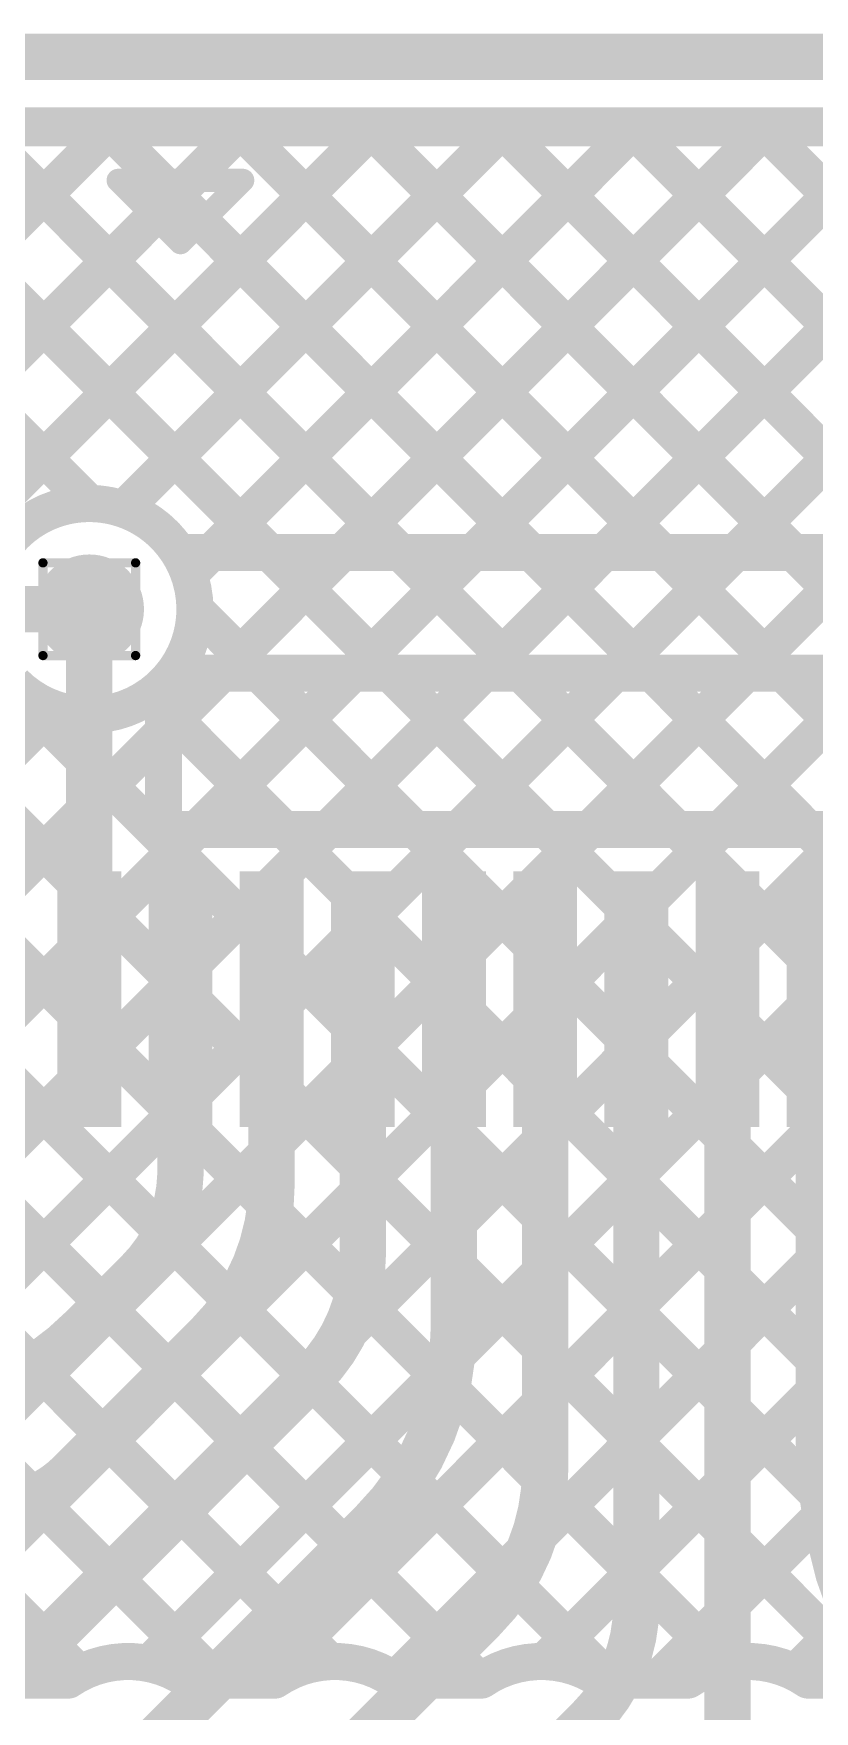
# Model space of a CAD drawing. Header units: inches. Extents: x -17 to 443, y -40 to 218.
# Drawn here: x 100.11 to 104.4, y 159.82 to 169.01 of the extents above; entities that cross this region are included whole.
import ezdxf

# ---------------------------------------------------------------- set-up
doc = ezdxf.new("R2010")
doc.units = ezdxf.units.IN
for name, color, linetype in [('Board Outline', 216, 'Continuous'), ('Bottom Layer', 5, 'Continuous'), ('Drill Drawing', 1, 'Continuous'), ('Fabrication', 76, 'Continuous'), ('Top Layer', 1, 'Continuous'), ('Top Overlay', 2, 'Continuous'), ('Top Paste', 8, 'Continuous'), ('Top Solder', 216, 'Continuous'), ('Via Holes', 16, 'Continuous')]:
    doc.layers.add(name, color=color, linetype=linetype)

# ---------------------------------------------------------------- blocks, each defined once
blk = doc.blocks.new('8_01A0_015200_23')
at = {"layer": 'Top Layer'}
for points in [[(-3.62497624, 2.1901912), (-3.37496404, 2.1901912), (-3.37496404, 0.8901938), (-3.62497624, 0.8901938)], [(-3.1249747, 2.1901912), (-2.8749625, 2.1901912), (-2.8749625, 0.8901938), (-3.1249747, 0.8901938)], [(-2.6249757, 2.1901912), (-2.3749635, 2.1901912), (-2.3749635, 0.8901938), (-2.6249757, 0.8901938)], [(-2.12497416, 2.1901912), (-1.87496196, 2.1901912), (-1.87496196, 0.8901938), (-2.12497416, 0.8901938)], [(-1.62497516, 2.1901912), (-1.37496296, 2.1901912), (-1.37496296, 0.8901938), (-1.62497516, 0.8901938)], [(-1.12497616, 2.1901912), (-0.87496396, 2.1901912), (-0.87496396, 0.8901938), (-1.12497616, 0.8901938)], [(-0.6249746199999999, 2.1901912), (-0.37496242, 2.1901912), (-0.37496242, 0.8901938), (-0.6249746199999999, 0.8901938)], [(-0.12497562, 2.1901912), (0.12503658, 2.1901912), (0.12503658, 0.8901938), (-0.12497562, 0.8901938)], [(0.37502592, 2.1901912), (0.6250381199999999, 2.1901912), (0.6250381199999999, 0.8901938), (0.37502592, 0.8901938)]]:
    blk.add_hatch(color=1, dxfattribs=at).paths.add_polyline_path(points)
at = {"layer": 'Top Paste'}
for points in [[(-3.62497624, 2.1901912), (-3.37496404, 2.1901912), (-3.37496404, 0.8901938), (-3.62497624, 0.8901938)], [(-3.1249747, 2.1901912), (-2.8749625, 2.1901912), (-2.8749625, 0.8901938), (-3.1249747, 0.8901938)], [(-2.6249757, 2.1901912), (-2.3749635, 2.1901912), (-2.3749635, 0.8901938), (-2.6249757, 0.8901938)], [(-2.12497416, 2.1901912), (-1.87496196, 2.1901912), (-1.87496196, 0.8901938), (-2.12497416, 0.8901938)], [(-1.62497516, 2.1901912), (-1.37496296, 2.1901912), (-1.37496296, 0.8901938), (-1.62497516, 0.8901938)], [(-1.12497616, 2.1901912), (-0.87496396, 2.1901912), (-0.87496396, 0.8901938), (-1.12497616, 0.8901938)], [(-0.6249746199999999, 2.1901912), (-0.37496242, 2.1901912), (-0.37496242, 0.8901938), (-0.6249746199999999, 0.8901938)], [(-0.12497562, 2.1901912), (0.12503658, 2.1901912), (0.12503658, 0.8901938), (-0.12497562, 0.8901938)], [(0.37502592, 2.1901912), (0.6250381199999999, 2.1901912), (0.6250381199999999, 0.8901938), (0.37502592, 0.8901938)]]:
    blk.add_hatch(color=8, dxfattribs=at).paths.add_polyline_path(points)
at = {"layer": 'Top Solder'}
for points in [[(-3.67498884, 2.2402038), (-3.32495144, 2.2402038), (-3.32495144, 0.8401812000000001), (-3.67498884, 0.8401812000000001)], [(-3.1749873, 2.2402038), (-2.8249499, 2.2402038), (-2.8249499, 0.8401812000000001), (-3.1749873, 0.8401812000000001)], [(-2.6749883, 2.2402038), (-2.3249509, 2.2402038), (-2.3249509, 0.8401812000000001), (-2.6749883, 0.8401812000000001)], [(-2.17498676, 2.2402038), (-1.82494936, 2.2402038), (-1.82494936, 0.8401812000000001), (-2.17498676, 0.8401812000000001)], [(-1.67498776, 2.2402038), (-1.32495036, 2.2402038), (-1.32495036, 0.8401812000000001), (-1.67498776, 0.8401812000000001)], [(-1.17498876, 2.2402038), (-0.8249513599999999, 2.2402038), (-0.8249513599999999, 0.8401812000000001), (-1.17498876, 0.8401812000000001)], [(-0.6749872199999999, 2.2402038), (-0.32494982, 2.2402038), (-0.32494982, 0.8401812000000001), (-0.6749872199999999, 0.8401812000000001)], [(-0.17498822, 2.2402038), (0.17504918, 2.2402038), (0.17504918, 0.8401812000000001), (-0.17498822, 0.8401812000000001)], [(0.32501332, 2.2402038), (0.67505072, 2.2402038), (0.67505072, 0.8401812000000001), (0.32501332, 0.8401812000000001)]]:
    blk.add_hatch(color=216, dxfattribs=at).paths.add_polyline_path(points)
at = {"layer": 'Top Overlay'}
for points in [[(0, -2.60483604, 0.127, 0.127, 0), (-0.34156396, -2.9464, 0.127, 0.127, 0)], [(0.34156396, -2.9464, 0.127, 0.127, 0), (0, -2.60483604, 0.127, 0.127, 0)], [(0.34156396, -2.9464, 0.127, 0.127, 0), (-0.34156396, -2.9464, 0.127, 0.127, 0)], [(5.550039699999999, -3.28316844, 0.127, 0.127, 0), (-5.550065099999999, -3.28316844, 0.127, 0.127, 0)]]:
    blk.add_lwpolyline(points, format="xyseb", dxfattribs=at)
for points in [[(-0.03175, -2.60483604, 0.0635, 0.0635, 1), (0.03175, -2.60483604, 0.0635, 0.0635, 1)], [(-0.03175, -2.60483604, 0.0635, 0.0635, 1), (0.03175, -2.60483604, 0.0635, 0.0635, 1)], [(-0.3733139599999999, -2.9464, 0.0635, 0.0635, 1), (-0.30981396, -2.9464, 0.0635, 0.0635, 1)], [(-0.3733139599999999, -2.9464, 0.0635, 0.0635, 1), (-0.30981396, -2.9464, 0.0635, 0.0635, 1)], [(0.30981396, -2.9464, 0.0635, 0.0635, 1), (0.3733139599999999, -2.9464, 0.0635, 0.0635, 1)], [(0.30981396, -2.9464, 0.0635, 0.0635, 1), (0.3733139599999999, -2.9464, 0.0635, 0.0635, 1)]]:
    blk.add_lwpolyline(points, format="xyseb", close=True, dxfattribs=at)

msp = doc.modelspace()

# ---------------------------------------------------------------- hatches: boundary and pattern name
at = {"layer": 'Bottom Layer'}
h = msp.add_hatch(color=5, dxfattribs=at)
edge = h.paths.add_edge_path()
edge.add_arc((100.42052306, 165.85864466), 0.2999994, 0, 360)
at = {"layer": 'Top Layer'}
h = msp.add_hatch(color=1, dxfattribs=at)
edge = h.paths.add_edge_path()
edge.add_arc((100.42052306, 165.85864466), 0.2999994, 0, 360)
at = {"layer": 'Via Holes'}
h = msp.add_hatch(color=7, dxfattribs=at)
edge = h.paths.add_edge_path()
edge.add_arc((100.42052306, 165.85864466), 0.1499997, 0, 360)

# ---------------------------------------------------------------- linework, layer by layer
at = {"layer": 'Board Outline'}
msp.add_lwpolyline([(93.901387, 168.88587, 0.127, 0.127, 0), (107.93932438, 168.88587, 0.127, 0.127, 0)], format="xyseb", dxfattribs=at)
at = {"layer": 'Bottom Layer'}
for points in [[(94.60577726, 168.49741764, 0.2032, 0.2032, 0), (106.99086806, 168.49740494, 0.2032, 0.2032, 0)], [(98.31124102, 166.26504466, 0.2032, 0.2032, 0), (100.54360892, 168.49741256, 0.2032, 0.2032, 0)], [(98.362008, 168.49741256, 0.2032, 0.2032, 0), (100.4213765, 166.43804406, 0.2032, 0.2032, 0)], [(99.02966224, 166.26504466, 0.2032, 0.2032, 0), (101.2620276, 168.49741002, 0.2032, 0.2032, 0)], [(99.02966224, 166.26504466, 0.2032, 0.2032, 0), (101.2620276, 168.49741002, 0.2032, 0.2032, 0)], [(99.08042921999998, 168.49741256, 0.2032, 0.2032, 0), (101.40842558, 166.1694162, 0.2032, 0.2032, 0)], [(99.74808345999999, 166.26504466, 0.2032, 0.2032, 0), (101.98044882, 168.49741002, 0.2032, 0.2032, 0)], [(99.79883774, 168.49741256, 0.2032, 0.2032, 0), (102.1268341, 166.1694162, 0.2032, 0.2032, 0)], [(100.51725896, 168.49741256, 0.2032, 0.2032, 0), (102.84525532, 166.1694162, 0.2032, 0.2032, 0)], [(100.60824938, 166.40678936, 0.2032, 0.2032, 0), (102.69887004, 168.49741002, 0.2032, 0.2032, 0)], [(101.08929744, 166.1694162, 0.2032, 0.2032, 0), (103.41728872, 168.49740748, 0.2032, 0.2032, 0)], [(101.23568272, 168.49741002, 0.2032, 0.2032, 0), (103.56367654, 166.1694162, 0.2032, 0.2032, 0)], [(101.80771866, 166.1694162, 0.2032, 0.2032, 0), (104.13570994, 168.49740748, 0.2032, 0.2032, 0)], [(101.95410394, 168.49741002, 0.2032, 0.2032, 0), (104.28209776, 166.1694162, 0.2032, 0.2032, 0)], [(102.52613988, 166.1694162, 0.2032, 0.2032, 0), (104.85413116, 168.49740748, 0.2032, 0.2032, 0)], [(102.67252516, 168.49741002, 0.2032, 0.2032, 0), (105.00051898, 166.1694162, 0.2032, 0.2032, 0)], [(103.2445611, 166.1694162, 0.2032, 0.2032, 0), (105.57255238, 168.49740748, 0.2032, 0.2032, 0)], [(103.39094892, 168.49740748, 0.2032, 0.2032, 0), (105.7189402, 166.1694162, 0.2032, 0.2032, 0)], [(103.96298232, 166.1694162, 0.2032, 0.2032, 0), (106.29097106, 168.49740494, 0.2032, 0.2032, 0)], [(104.10937014, 168.49740748, 0.2032, 0.2032, 0), (106.43736142, 166.1694162, 0.2032, 0.2032, 0)], [(100.00755462, 166.26504466, 0.2032, 0.2032, -0.4824638637045878), (100.9095264, 166.1694162, 0.2032, 0.2032, 0)], [(100.9095264, 166.1694162, 0.2032, 0.2032, 0), (106.5894363, 166.1694162, 0.2032, 0.2032, 0)], [(100.9095264, 166.1694162, 0.2032, 0.2032, 0), (106.58944138, 166.16941366, 0.2032, 0.2032, 0)], [(96.75367238, 165.85864466, 0.254, 0.254, 0), (100.42052306, 165.85864466, 0.254, 0.254, 0)], [(97.44799916, 160.37289236, 0.2032, 0.2032, 0), (102.58276664, 165.50765984, 0.2032, 0.2032, 0)], [(97.44799916, 161.09131358, 0.2032, 0.2032, 0), (101.86434288, 165.5076573, 0.2032, 0.2032, 0)], [(97.44799916, 161.8097348, 0.2032, 0.2032, 0), (101.14591912, 165.50765476, 0.2032, 0.2032, 0)], [(97.78434596, 159.99081794, 0.2032, 0.2032, 0), (103.3011904, 165.50766238, 0.2032, 0.2032, 0)], [(98.56863191999999, 160.05668268, 0.2032, 0.2032, 0), (104.01961162, 165.50766238, 0.2032, 0.2032, 0)], [(99.27895561999999, 160.04858516, 0.2032, 0.2032, 0), (104.73803538, 165.50766492, 0.2032, 0.2032, 0)], [(99.93968328, 159.9908916, 0.2032, 0.2032, 0), (105.45645914, 165.50766746, 0.2032, 0.2032, 0)], [(100.8815102, 165.50765476, 0.2032, 0.2032, -0.4566433258755973), (100.00755462, 165.45224466, 0.2032, 0.2032, 0)], [(100.74840404, 160.08119114, 0.2032, 0.2032, 0), (106.1748829, 165.50767, 0.2032, 0.2032, 0)], [(100.8815102, 165.50765476, 0.2032, 0.2032, 0), (106.33409518, 165.50767, 0.2032, 0.2032, 0)], [(100.88151274, 165.5076573, 0.2032, 0.2032, 0), (106.33409518, 165.50767, 0.2032, 0.2032, 0)], [(101.35177596, 165.5076573, 0.2032, 0.2032, 0), (116.19204346, 150.6673898, 0.2032, 0.2032, 0)], [(102.07019718, 165.5076573, 0.2032, 0.2032, 0), (116.19204346, 151.38581102, 0.2032, 0.2032, 0)], [(102.78861586, 165.50765984, 0.2032, 0.2032, 0), (116.19204346, 152.10423224, 0.2032, 0.2032, 0)], [(103.50703454, 165.50766238, 0.2032, 0.2032, 0), (116.19204346, 152.82265346, 0.2032, 0.2032, 0)], [(104.22545322, 165.50766492, 0.2032, 0.2032, 0), (107.2689625, 162.46415564, 0.2032, 0.2032, 0)], [(97.81508249999999, 165.45224466, 0.2032, 0.2032, 0), (103.27631872, 159.99100844, 0.2032, 0.2032, 0)], [(98.53350372, 165.45224466, 0.2032, 0.2032, 0), (103.90689912, 160.07884926, 0.2032, 0.2032, 0)], [(99.25192494, 165.45224466, 0.2032, 0.2032, 0), (104.71311544, 159.99105416, 0.2032, 0.2032, 0)], [(99.97034615999999, 165.45224466, 0.2032, 0.2032, 0), (105.36543824, 160.05715258, 0.2032, 0.2032, 0)], [(97.44799916, 162.52815602, 0.2032, 0.2032, 0), (100.23097048, 165.31112734, 0.2032, 0.2032, 0)], [(100.75527728, 165.38573476, 0.2032, 0.2032, 0), (116.19204346, 149.94896858, 0.2032, 0.2032, 0)], [(101.37657652, 159.9909424, 0.2032, 0.2032, 0), (106.76496046, 165.37932634, 0.2032, 0.2032, 0)], [(97.45196917999999, 165.09693676, 0.2032, 0.2032, 0), (102.5579229, 159.99098304, 0.2032, 0.2032, 0)], [(102.0950206, 159.99096526, 0.2032, 0.2032, 0), (107.07913052, 164.97507518, 0.2032, 0.2032, 0)], [(97.44799916, 164.38248556, 0.2032, 0.2032, 0), (101.73850112, 160.0919836, 0.2032, 0.2032, 0)], [(102.9149453, 160.09246874, 0.2032, 0.2032, 0), (107.12149772, 164.29902116, 0.2032, 0.2032, 0)], [(97.44799916, 163.66406434, 0.2032, 0.2032, 0), (101.12113126, 159.99093224, 0.2032, 0.2032, 0)], [(103.53191384, 159.99101606, 0.2032, 0.2032, 0), (107.12149772, 163.58059994, 0.2032, 0.2032, 0)], [(97.44799916, 162.94564312, 0.2032, 0.2032, 0), (100.36632708, 160.0273152, 0.2032, 0.2032, 0)], [(104.29114524, 160.03182624, 0.2032, 0.2032, 0), (107.1476902, 162.8883712, 0.2032, 0.2032, 0)], [(100.30566934, 159.9909043, 0.2032, 0.2032, -0.3102609256649841), (100.96159132, 159.99092716, 0.2032, 0.2032, 0)], [(101.43874048, 159.99094494, 0.2032, 0.2032, -0.310196334562225), (102.09454816, 159.99096526, 0.2032, 0.2032, 0)], [(102.57180908, 159.99098304, 0.2032, 0.2032, -0.3101317347308959), (103.22750246, 159.9910059, 0.2032, 0.2032, 0)], [(103.70487768, 159.99102114, 0.2032, 0.2032, -0.310067126165041), (104.3604593, 159.991044, 0.2032, 0.2032, 0)], [(99.82863447999999, 159.99088906, 0.2032, 0.2032, 0), (100.30566934, 159.9909043, 0.2032, 0.2032, 0)], [(100.96159132, 159.99092716, 0.2032, 0.2032, 0), (101.43874048, 159.99094494, 0.2032, 0.2032, 0)], [(102.09454816, 159.99096526, 0.2032, 0.2032, 0), (102.57180908, 159.99098304, 0.2032, 0.2032, 0)], [(103.22750246, 159.9910059, 0.2032, 0.2032, 0), (103.70487768, 159.99102114, 0.2032, 0.2032, 0)], [(104.3604593, 159.991044, 0.2032, 0.2032, 0), (104.83794628, 159.99105924, 0.2032, 0.2032, 0)]]:
    msp.add_lwpolyline(points, format="xyseb", dxfattribs=at)
for points in [[(100.46645896, 168.49741256, 0.1016, 0.1016, 1), (100.56805896, 168.49741256, 0.1016, 0.1016, 1)], [(100.49280892, 168.49741256, 0.1016, 0.1016, 1), (100.59440892, 168.49741256, 0.1016, 0.1016, 1)], [(101.18488272, 168.49741002, 0.1016, 0.1016, 1), (101.28648272, 168.49741002, 0.1016, 0.1016, 1)], [(101.2112276, 168.49741002, 0.1016, 0.1016, 1), (101.3128276, 168.49741002, 0.1016, 0.1016, 1)], [(101.2112276, 168.49741002, 0.1016, 0.1016, 1), (101.3128276, 168.49741002, 0.1016, 0.1016, 1)], [(101.90330394, 168.49741002, 0.1016, 0.1016, 1), (102.00490394, 168.49741002, 0.1016, 0.1016, 1)], [(101.92964882, 168.49741002, 0.1016, 0.1016, 1), (102.03124882, 168.49741002, 0.1016, 0.1016, 1)], [(102.62172516, 168.49741002, 0.1016, 0.1016, 1), (102.72332516, 168.49741002, 0.1016, 0.1016, 1)], [(102.64807004, 168.49741002, 0.1016, 0.1016, 1), (102.74967004, 168.49741002, 0.1016, 0.1016, 1)], [(103.34014892, 168.49740748, 0.1016, 0.1016, 1), (103.44174892, 168.49740748, 0.1016, 0.1016, 1)], [(103.36648872, 168.49740748, 0.1016, 0.1016, 1), (103.46808872, 168.49740748, 0.1016, 0.1016, 1)], [(104.05857014, 168.49740748, 0.1016, 0.1016, 1), (104.16017014, 168.49740748, 0.1016, 0.1016, 1)], [(104.08490994, 168.49740748, 0.1016, 0.1016, 1), (104.18650994, 168.49740748, 0.1016, 0.1016, 1)], [(100.3705765, 166.43804406, 0.1016, 0.1016, 1), (100.4721765, 166.43804406, 0.1016, 0.1016, 1)], [(100.55744938, 166.40678936, 0.1016, 0.1016, 1), (100.65904938, 166.40678936, 0.1016, 0.1016, 1)], [(100.8587264, 166.1694162, 0.1016, 0.1016, 1), (100.9603264, 166.1694162, 0.1016, 0.1016, 1)], [(100.8587264, 166.1694162, 0.1016, 0.1016, 1), (100.9603264, 166.1694162, 0.1016, 0.1016, 1)], [(100.8587264, 166.1694162, 0.1016, 0.1016, 1), (100.9603264, 166.1694162, 0.1016, 0.1016, 1)], [(101.03849744, 166.1694162, 0.1016, 0.1016, 1), (101.14009744, 166.1694162, 0.1016, 0.1016, 1)], [(101.35762558, 166.1694162, 0.1016, 0.1016, 1), (101.45922558, 166.1694162, 0.1016, 0.1016, 1)], [(101.75691866, 166.1694162, 0.1016, 0.1016, 1), (101.85851866, 166.1694162, 0.1016, 0.1016, 1)], [(102.0760341, 166.1694162, 0.1016, 0.1016, 1), (102.1776341, 166.1694162, 0.1016, 0.1016, 1)], [(102.47533988, 166.1694162, 0.1016, 0.1016, 1), (102.57693988, 166.1694162, 0.1016, 0.1016, 1)], [(102.79445532, 166.1694162, 0.1016, 0.1016, 1), (102.89605532, 166.1694162, 0.1016, 0.1016, 1)], [(103.1937611, 166.1694162, 0.1016, 0.1016, 1), (103.2953611, 166.1694162, 0.1016, 0.1016, 1)], [(103.51287654, 166.1694162, 0.1016, 0.1016, 1), (103.61447654, 166.1694162, 0.1016, 0.1016, 1)], [(103.91218232, 166.1694162, 0.1016, 0.1016, 1), (104.01378232, 166.1694162, 0.1016, 0.1016, 1)], [(104.23129776, 166.1694162, 0.1016, 0.1016, 1), (104.33289776, 166.1694162, 0.1016, 0.1016, 1)], [(100.35702306, 165.85864466, 0.127, 0.127, 1), (100.48402306, 165.85864466, 0.127, 0.127, 1)], [(100.8307102, 165.50765476, 0.1016, 0.1016, 1), (100.9323102, 165.50765476, 0.1016, 0.1016, 1)], [(100.8307102, 165.50765476, 0.1016, 0.1016, 1), (100.9323102, 165.50765476, 0.1016, 0.1016, 1)], [(100.83071274, 165.5076573, 0.1016, 0.1016, 1), (100.93231274, 165.5076573, 0.1016, 0.1016, 1)], [(101.09511912, 165.50765476, 0.1016, 0.1016, 1), (101.19671912, 165.50765476, 0.1016, 0.1016, 1)], [(101.30097596, 165.5076573, 0.1016, 0.1016, 1), (101.40257596, 165.5076573, 0.1016, 0.1016, 1)], [(101.81354288, 165.5076573, 0.1016, 0.1016, 1), (101.91514288, 165.5076573, 0.1016, 0.1016, 1)], [(102.01939718, 165.5076573, 0.1016, 0.1016, 1), (102.12099718, 165.5076573, 0.1016, 0.1016, 1)], [(102.53196664, 165.50765984, 0.1016, 0.1016, 1), (102.63356664, 165.50765984, 0.1016, 0.1016, 1)], [(102.73781586, 165.50765984, 0.1016, 0.1016, 1), (102.83941586, 165.50765984, 0.1016, 0.1016, 1)], [(103.2503904, 165.50766238, 0.1016, 0.1016, 1), (103.3519904, 165.50766238, 0.1016, 0.1016, 1)], [(103.45623454, 165.50766238, 0.1016, 0.1016, 1), (103.55783454, 165.50766238, 0.1016, 0.1016, 1)], [(103.96881162, 165.50766238, 0.1016, 0.1016, 1), (104.07041162, 165.50766238, 0.1016, 0.1016, 1)], [(104.17465322, 165.50766492, 0.1016, 0.1016, 1), (104.27625322, 165.50766492, 0.1016, 0.1016, 1)], [(100.18017048, 165.31112734, 0.1016, 0.1016, 1), (100.28177048, 165.31112734, 0.1016, 0.1016, 1)], [(100.70447728, 165.38573476, 0.1016, 0.1016, 1), (100.80607728, 165.38573476, 0.1016, 0.1016, 1)], [(100.69760404, 160.08119114, 0.1016, 0.1016, 1), (100.79920404, 160.08119114, 0.1016, 0.1016, 1)], [(101.68770112, 160.0919836, 0.1016, 0.1016, 1), (101.78930112, 160.0919836, 0.1016, 0.1016, 1)], [(102.8641453, 160.09246874, 0.1016, 0.1016, 1), (102.9657453, 160.09246874, 0.1016, 0.1016, 1)], [(103.85609912, 160.07884926, 0.1016, 0.1016, 1), (103.95769912, 160.07884926, 0.1016, 0.1016, 1)], [(100.25486934, 159.9909043, 0.1016, 0.1016, 1), (100.35646934, 159.9909043, 0.1016, 0.1016, 1)], [(100.25486934, 159.9909043, 0.1016, 0.1016, 1), (100.35646934, 159.9909043, 0.1016, 0.1016, 1)], [(100.31552708, 160.0273152, 0.1016, 0.1016, 1), (100.41712708, 160.0273152, 0.1016, 0.1016, 1)], [(100.91079132, 159.99092716, 0.1016, 0.1016, 1), (101.01239132, 159.99092716, 0.1016, 0.1016, 1)], [(100.91079132, 159.99092716, 0.1016, 0.1016, 1), (101.01239132, 159.99092716, 0.1016, 0.1016, 1)], [(101.07033126, 159.99093224, 0.1016, 0.1016, 1), (101.17193126, 159.99093224, 0.1016, 0.1016, 1)], [(101.32577652, 159.9909424, 0.1016, 0.1016, 1), (101.42737652, 159.9909424, 0.1016, 0.1016, 1)], [(101.38794048, 159.99094494, 0.1016, 0.1016, 1), (101.48954048, 159.99094494, 0.1016, 0.1016, 1)], [(101.38794048, 159.99094494, 0.1016, 0.1016, 1), (101.48954048, 159.99094494, 0.1016, 0.1016, 1)], [(102.04374816, 159.99096526, 0.1016, 0.1016, 1), (102.14534816, 159.99096526, 0.1016, 0.1016, 1)], [(102.04374816, 159.99096526, 0.1016, 0.1016, 1), (102.14534816, 159.99096526, 0.1016, 0.1016, 1)], [(102.0442206, 159.99096526, 0.1016, 0.1016, 1), (102.1458206, 159.99096526, 0.1016, 0.1016, 1)], [(102.5071229, 159.99098304, 0.1016, 0.1016, 1), (102.6087229, 159.99098304, 0.1016, 0.1016, 1)], [(102.52100908, 159.99098304, 0.1016, 0.1016, 1), (102.62260908, 159.99098304, 0.1016, 0.1016, 1)], [(102.52100908, 159.99098304, 0.1016, 0.1016, 1), (102.62260908, 159.99098304, 0.1016, 0.1016, 1)], [(103.17670246, 159.9910059, 0.1016, 0.1016, 1), (103.27830246, 159.9910059, 0.1016, 0.1016, 1)], [(103.17670246, 159.9910059, 0.1016, 0.1016, 1), (103.27830246, 159.9910059, 0.1016, 0.1016, 1)], [(103.22551872, 159.99100844, 0.1016, 0.1016, 1), (103.32711872, 159.99100844, 0.1016, 0.1016, 1)], [(103.48111384, 159.99101606, 0.1016, 0.1016, 1), (103.58271384, 159.99101606, 0.1016, 0.1016, 1)], [(103.65407768, 159.99102114, 0.1016, 0.1016, 1), (103.75567768, 159.99102114, 0.1016, 0.1016, 1)], [(103.65407768, 159.99102114, 0.1016, 0.1016, 1), (103.75567768, 159.99102114, 0.1016, 0.1016, 1)], [(104.24034524, 160.03182624, 0.1016, 0.1016, 1), (104.34194524, 160.03182624, 0.1016, 0.1016, 1)], [(104.3096593, 159.991044, 0.1016, 0.1016, 1), (104.4112593, 159.991044, 0.1016, 0.1016, 1)], [(104.3096593, 159.991044, 0.1016, 0.1016, 1), (104.4112593, 159.991044, 0.1016, 0.1016, 1)]]:
    msp.add_lwpolyline(points, format="xyseb", close=True, dxfattribs=at)
at = {"layer": 'Drill Drawing'}
for points in [[(100.16652306, 166.11264466, 0.0508, 0.0508, 0), (100.67452306, 166.11264466, 0.0508, 0.0508, 0)], [(100.16652306, 165.60464466, 0.0508, 0.0508, 0), (100.16652306, 166.11264466, 0.0508, 0.0508, 0)], [(100.67452306, 165.60464466, 0.0508, 0.0508, 0), (100.67452306, 166.11264466, 0.0508, 0.0508, 0)], [(100.16652306, 165.60464466, 0.0508, 0.0508, 0), (100.67452306, 165.60464466, 0.0508, 0.0508, 0)]]:
    msp.add_lwpolyline(points, format="xyseb", dxfattribs=at)
for points in [[(100.15382306, 166.11264466, 0.0254, 0.0254, 1), (100.17922306, 166.11264466, 0.0254, 0.0254, 1)], [(100.15382306, 166.11264466, 0.0254, 0.0254, 1), (100.17922306, 166.11264466, 0.0254, 0.0254, 1)], [(100.66182306, 166.11264466, 0.0254, 0.0254, 1), (100.68722306, 166.11264466, 0.0254, 0.0254, 1)], [(100.66182306, 166.11264466, 0.0254, 0.0254, 1), (100.68722306, 166.11264466, 0.0254, 0.0254, 1)], [(100.15382306, 165.60464466, 0.0254, 0.0254, 1), (100.17922306, 165.60464466, 0.0254, 0.0254, 1)], [(100.15382306, 165.60464466, 0.0254, 0.0254, 1), (100.17922306, 165.60464466, 0.0254, 0.0254, 1)], [(100.66182306, 165.60464466, 0.0254, 0.0254, 1), (100.68722306, 165.60464466, 0.0254, 0.0254, 1)], [(100.66182306, 165.60464466, 0.0254, 0.0254, 1), (100.68722306, 165.60464466, 0.0254, 0.0254, 1)]]:
    msp.add_lwpolyline(points, format="xyseb", close=True, dxfattribs=at)
at = {"layer": 'Fabrication'}
msp.add_lwpolyline([(93.901387, 168.88587, 0.254, 0.254, 0), (107.93932438, 168.88587, 0.254, 0.254, 0)], format="xyseb", dxfattribs=at)
at = {"layer": 'Top Layer'}
for points in [[(94.28983936, 168.49741764, 0.2032, 0.2032, 0), (107.55085932, 168.49740494, 0.2032, 0.2032, 0)], [(98.28757583999999, 166.24139472, 0.2032, 0.2032, 0), (100.54359368, 168.49741256, 0.2032, 0.2032, 0)], [(98.36201054, 168.49741256, 0.2032, 0.2032, 0), (100.42137904, 166.43804406, 0.2032, 0.2032, 0)], [(99.00599706, 166.24139472, 0.2032, 0.2032, 0), (101.26201236, 168.49741002, 0.2032, 0.2032, 0)], [(99.08043176, 168.49741256, 0.2032, 0.2032, 0), (102.92650992, 164.6513344, 0.2032, 0.2032, 0)], [(99.66985146, 166.1868279, 0.2032, 0.2032, 0), (101.98043358, 168.49741002, 0.2032, 0.2032, 0)], [(99.79885297999999, 168.49741256, 0.2032, 0.2032, 0), (103.64493114, 164.6513344, 0.2032, 0.2032, 0)], [(100.5172742, 168.49741256, 0.2032, 0.2032, 0), (104.36335236, 164.6513344, 0.2032, 0.2032, 0)], [(100.60823668, 166.4067919, 0.2032, 0.2032, 0), (102.6988548, 168.49741002, 0.2032, 0.2032, 0)], [(100.82692306, 165.18863584, 0.2032, 0.2032, 0), (104.1356947, 168.49740748, 0.2032, 0.2032, 0)], [(100.96804546, 166.04817946, 0.2032, 0.2032, 0), (103.41727602, 168.49741002, 0.2032, 0.2032, 0)], [(101.00804284, 164.6513344, 0.2032, 0.2032, 0), (104.85411592, 168.49740748, 0.2032, 0.2032, 0)], [(101.23569796, 168.49741002, 0.2032, 0.2032, 0), (110.91920666, 158.81390132, 0.2032, 0.2032, 0)], [(101.72646406, 164.6513344, 0.2032, 0.2032, 0), (105.57253714, 168.49740748, 0.2032, 0.2032, 0)], [(101.95411918, 168.49741002, 0.2032, 0.2032, 0), (107.81675414, 162.63477506, 0.2032, 0.2032, 0)], [(102.44488528, 164.6513344, 0.2032, 0.2032, 0), (106.29095582, 168.49740494, 0.2032, 0.2032, 0)], [(102.6725404, 168.49741002, 0.2032, 0.2032, 0), (107.55314786, 163.61680256, 0.2032, 0.2032, 0)], [(103.1633065, 164.6513344, 0.2032, 0.2032, 0), (107.00937704, 168.49740494, 0.2032, 0.2032, 0)], [(103.39096162, 168.49741002, 0.2032, 0.2032, 0), (107.55085932, 164.33751232, 0.2032, 0.2032, 0)], [(104.10938538, 168.49740748, 0.2032, 0.2032, 0), (107.55085932, 165.05593354, 0.2032, 0.2032, 0)], [(103.88172772, 164.6513344, 0.2032, 0.2032, 0), (107.55085932, 168.320466, 0.2032, 0.2032, 0)], [(99.88529172, 166.08052636, 0.2032, 0.2032, -0.8205575305398046), (100.99992246, 165.85864466, 0.2032, 0.2032, 0)], [(100.42052306, 163.7120932, 0.254, 0.254, 0), (100.42052306, 165.85864466, 0.254, 0.254, 0)], [(100.99992246, 165.85864466, 0.2032, 0.2032, -0.2009964814396944), (100.82692306, 165.44567622, 0.2032, 0.2032, 0)], [(100.99992246, 165.85950064, 0.2032, 0.2032, 0), (102.2080887, 164.6513344, 0.2032, 0.2032, 0)], [(100.82692306, 164.6513344, 0.2032, 0.2032, 0), (100.82692306, 165.44567622, 0.2032, 0.2032, 0)], [(100.82692306, 165.31407882, 0.2032, 0.2032, 0), (101.48966748, 164.6513344, 0.2032, 0.2032, 0)], [(100.82692306, 164.6513344, 0.2032, 0.2032, 0), (101.01596002, 164.6513344, 0.2032, 0.2032, 0)], [(101.01596002, 164.6513344, 0.2032, 0.2032, 0), (101.32477322, 164.6513344, 0.2032, 0.2032, 0)], [(101.01596002, 164.6513344, 0.2032, 0.2032, 0), (101.32477322, 164.6513344, 0.2032, 0.2032, 0)], [(101.32477322, 164.6513344, 0.2032, 0.2032, 0), (101.51596156, 164.6513344, 0.2032, 0.2032, 0)], [(101.51596156, 164.6513344, 0.2032, 0.2032, 0), (101.82477222, 164.6513344, 0.2032, 0.2032, 0)], [(101.51596156, 164.6513344, 0.2032, 0.2032, 0), (101.82477222, 164.6513344, 0.2032, 0.2032, 0)], [(101.82477222, 164.6513344, 0.2032, 0.2032, 0), (102.01596056, 164.6513344, 0.2032, 0.2032, 0)], [(102.01596056, 164.6513344, 0.2032, 0.2032, 0), (102.32477376, 164.6513344, 0.2032, 0.2032, 0)], [(102.01596056, 164.6513344, 0.2032, 0.2032, 0), (102.32477376, 164.6513344, 0.2032, 0.2032, 0)], [(102.32477376, 164.6513344, 0.2032, 0.2032, 0), (102.51595956, 164.6513344, 0.2032, 0.2032, 0)], [(102.51595956, 164.6513344, 0.2032, 0.2032, 0), (102.82477276, 164.6513344, 0.2032, 0.2032, 0)], [(102.51595956, 164.6513344, 0.2032, 0.2032, 0), (102.82477276, 164.6513344, 0.2032, 0.2032, 0)], [(102.82477276, 164.6513344, 0.2032, 0.2032, 0), (103.0159611, 164.6513344, 0.2032, 0.2032, 0)], [(103.0159611, 164.6513344, 0.2032, 0.2032, 0), (103.32477176, 164.6513344, 0.2032, 0.2032, 0)], [(103.0159611, 164.6513344, 0.2032, 0.2032, 0), (103.32477176, 164.6513344, 0.2032, 0.2032, 0)], [(103.32477176, 164.6513344, 0.2032, 0.2032, 0), (103.5159601, 164.6513344, 0.2032, 0.2032, 0)], [(103.5159601, 164.6513344, 0.2032, 0.2032, 0), (103.8247733, 164.6513344, 0.2032, 0.2032, 0)], [(103.5159601, 164.6513344, 0.2032, 0.2032, 0), (103.8247733, 164.6513344, 0.2032, 0.2032, 0)], [(103.8247733, 164.6513344, 0.2032, 0.2032, 0), (104.01596164, 164.6513344, 0.2032, 0.2032, 0)], [(104.01596164, 164.6513344, 0.2032, 0.2032, 0), (104.3247723, 164.6513344, 0.2032, 0.2032, 0)], [(104.01596164, 164.6513344, 0.2032, 0.2032, 0), (104.3247723, 164.6513344, 0.2032, 0.2032, 0)], [(104.3247723, 164.6513344, 0.2032, 0.2032, 0), (104.82477384, 164.6513344, 0.2032, 0.2032, 0)], [(100.92039506, 162.78111208, 0.254, 0.254, 0), (100.92039506, 163.7120932, 0.254, 0.254, 0)], [(101.4205236, 162.71794482, 0.254, 0.254, 0), (101.4205236, 163.7120932, 0.254, 0.254, 0)], [(101.92039306, 162.32276654, 0.254, 0.254, 0), (101.92039306, 163.7120932, 0.254, 0.254, 0)], [(102.42026506, 161.93400684, 0.254, 0.254, 0), (102.42026506, 163.7120932, 0.254, 0.254, 0)], [(102.92039106, 161.14531398, 0.254, 0.254, 0), (102.92039106, 163.7120932, 0.254, 0.254, 0)], [(103.42026306, 160.40197282, 0.254, 0.254, 0), (103.42026306, 163.7120932, 0.254, 0.254, 0)], [(103.92038906, 159.7843769, 0.254, 0.254, 0), (103.92038906, 163.7120932, 0.254, 0.254, 0)], [(104.42026106, 161.31081022, 0.254, 0.254, 0), (104.42026106, 163.7120932, 0.254, 0.254, 0)], [(100.92003184, 162.75727164, 0.254, 0.254, -0.191005790207146), (100.6911753, 162.22772736, 0.254, 0.254, 0)], [(100.92039506, 162.78111208, 0.254, 0.254, -0.007617174701237752), (100.92003184, 162.75727164, 0.254, 0.254, 0)], [(101.4205236, 162.71794482, 0.254, 0.254, -0.198912367379658), (101.0738009, 161.88088274, 0.254, 0.254, 0)], [(101.92039306, 162.32276654, 0.254, 0.254, -0.198825292206017), (101.64502912, 161.657665, 0.254, 0.254, 0)], [(100.37947412, 161.91602618, 0.254, 0.254, 0), (100.6911753, 162.22772736, 0.254, 0.254, 0)], [(100.37947158, 161.91602618, 0.254, 0.254, -0.198912367379658), (99.25876007999999, 161.4518107, 0.254, 0.254, 0)], [(100.31614684, 161.12322868, 0.254, 0.254, 0), (101.0738009, 161.88088274, 0.254, 0.254, 0)], [(102.42026506, 161.93400684, 0.254, 0.254, -0.1987626416182855), (101.97249862, 160.85212178, 0.254, 0.254, 0)], [(99.50063411999999, 159.51327, 0.254, 0.254, 0), (101.64480814, 161.65744402, 0.254, 0.254, 0)], [(101.64480814, 161.65744402, 0.254, 0.254, 0), (101.64502912, 161.657665, 0.254, 0.254, 0)], [(101.64502912, 161.657665, 0.254, 0.254, -8.376246766955483e-05), (101.64480814, 161.65744148, 0.254, 0.254, 0)], [(105.16420928, 159.51475844, 0.254, 0.254, -0.198912367379658), (104.42026106, 161.31081022, 0.254, 0.254, 0)], [(102.92039106, 161.14531398, 0.254, 0.254, -0.1986809053809549), (102.58289872, 160.32950916, 0.254, 0.254, 0)], [(100.31614684, 161.12322868, 0.254, 0.254, -0.198912367379658), (99.87380837999999, 160.94000578, 0.254, 0.254, 0)], [(100.63364684, 159.51327, 0.254, 0.254, 0), (101.97187632, 160.85149948, 0.254, 0.254, 0)], [(101.97249862, 160.85212178, 0.254, 0.254, -0.0001440312902184452), (101.97187632, 160.85149694, 0.254, 0.254, 0)], [(103.42026306, 160.40197282, 0.254, 0.254, -0.198912367379658), (103.15996894, 159.77356666, 0.254, 0.254, 0)], [(101.76665956, 159.51327, 0.254, 0.254, 0), (102.58217228, 160.32878272, 0.254, 0.254, 0)], [(102.58289872, 160.32950916, 0.254, 0.254, -0.0002226623622750064), (102.58217228, 160.32878272, 0.254, 0.254, 0)], [(102.89967228, 159.51327, 0.254, 0.254, 0), (103.15996894, 159.77356666, 0.254, 0.254, 0)], [(104.032685, 159.51327, 0.254, 0.254, -0.1989122217540472), (103.92038906, 159.7843769, 0.254, 0.254, 0)]]:
    msp.add_lwpolyline(points, format="xyseb", dxfattribs=at)
for points in [[(100.4664742, 168.49741256, 0.1016, 0.1016, 1), (100.5680742, 168.49741256, 0.1016, 0.1016, 1)], [(100.49279368, 168.49741256, 0.1016, 0.1016, 1), (100.59439368, 168.49741256, 0.1016, 0.1016, 1)], [(101.18489796, 168.49741002, 0.1016, 0.1016, 1), (101.28649796, 168.49741002, 0.1016, 0.1016, 1)], [(101.21121236, 168.49741002, 0.1016, 0.1016, 1), (101.31281236, 168.49741002, 0.1016, 0.1016, 1)], [(101.90331918, 168.49741002, 0.1016, 0.1016, 1), (102.00491918, 168.49741002, 0.1016, 0.1016, 1)], [(101.92963358, 168.49741002, 0.1016, 0.1016, 1), (102.03123358, 168.49741002, 0.1016, 0.1016, 1)], [(102.6217404, 168.49741002, 0.1016, 0.1016, 1), (102.7233404, 168.49741002, 0.1016, 0.1016, 1)], [(102.6480548, 168.49741002, 0.1016, 0.1016, 1), (102.7496548, 168.49741002, 0.1016, 0.1016, 1)], [(103.34016162, 168.49741002, 0.1016, 0.1016, 1), (103.44176162, 168.49741002, 0.1016, 0.1016, 1)], [(103.36647602, 168.49741002, 0.1016, 0.1016, 1), (103.46807602, 168.49741002, 0.1016, 0.1016, 1)], [(104.05858538, 168.49740748, 0.1016, 0.1016, 1), (104.16018538, 168.49740748, 0.1016, 0.1016, 1)], [(104.0848947, 168.49740748, 0.1016, 0.1016, 1), (104.1864947, 168.49740748, 0.1016, 0.1016, 1)], [(100.37057904, 166.43804406, 0.1016, 0.1016, 1), (100.47217904, 166.43804406, 0.1016, 0.1016, 1)], [(100.55743668, 166.4067919, 0.1016, 0.1016, 1), (100.65903668, 166.4067919, 0.1016, 0.1016, 1)], [(100.91724546, 166.04817946, 0.1016, 0.1016, 1), (101.01884546, 166.04817946, 0.1016, 0.1016, 1)], [(100.35702306, 165.85864466, 0.127, 0.127, 1), (100.48402306, 165.85864466, 0.127, 0.127, 1)], [(100.94912246, 165.85950064, 0.1016, 0.1016, 1), (101.05072246, 165.85950064, 0.1016, 0.1016, 1)], [(100.94912246, 165.85864466, 0.1016, 0.1016, 1), (101.05072246, 165.85864466, 0.1016, 0.1016, 1)], [(100.94912246, 165.85864466, 0.1016, 0.1016, 1), (101.05072246, 165.85864466, 0.1016, 0.1016, 1)], [(100.77612306, 165.44567622, 0.1016, 0.1016, 1), (100.87772306, 165.44567622, 0.1016, 0.1016, 1)], [(100.77612306, 165.44567622, 0.1016, 0.1016, 1), (100.87772306, 165.44567622, 0.1016, 0.1016, 1)], [(100.77612306, 165.31407882, 0.1016, 0.1016, 1), (100.87772306, 165.31407882, 0.1016, 0.1016, 1)], [(100.77612306, 165.18863584, 0.1016, 0.1016, 1), (100.87772306, 165.18863584, 0.1016, 0.1016, 1)], [(100.77612306, 164.6513344, 0.1016, 0.1016, 1), (100.87772306, 164.6513344, 0.1016, 0.1016, 1)], [(100.77612306, 164.6513344, 0.1016, 0.1016, 1), (100.87772306, 164.6513344, 0.1016, 0.1016, 1)], [(100.95724284, 164.6513344, 0.1016, 0.1016, 1), (101.05884284, 164.6513344, 0.1016, 0.1016, 1)], [(100.96516002, 164.6513344, 0.1016, 0.1016, 1), (101.06676002, 164.6513344, 0.1016, 0.1016, 1)], [(100.96516002, 164.6513344, 0.1016, 0.1016, 1), (101.06676002, 164.6513344, 0.1016, 0.1016, 1)], [(100.96516002, 164.6513344, 0.1016, 0.1016, 1), (101.06676002, 164.6513344, 0.1016, 0.1016, 1)], [(101.27397322, 164.6513344, 0.1016, 0.1016, 1), (101.37557322, 164.6513344, 0.1016, 0.1016, 1)], [(101.27397322, 164.6513344, 0.1016, 0.1016, 1), (101.37557322, 164.6513344, 0.1016, 0.1016, 1)], [(101.27397322, 164.6513344, 0.1016, 0.1016, 1), (101.37557322, 164.6513344, 0.1016, 0.1016, 1)], [(101.43886748, 164.6513344, 0.1016, 0.1016, 1), (101.54046748, 164.6513344, 0.1016, 0.1016, 1)], [(101.46516156, 164.6513344, 0.1016, 0.1016, 1), (101.56676156, 164.6513344, 0.1016, 0.1016, 1)], [(101.46516156, 164.6513344, 0.1016, 0.1016, 1), (101.56676156, 164.6513344, 0.1016, 0.1016, 1)], [(101.46516156, 164.6513344, 0.1016, 0.1016, 1), (101.56676156, 164.6513344, 0.1016, 0.1016, 1)], [(101.67566406, 164.6513344, 0.1016, 0.1016, 1), (101.77726406, 164.6513344, 0.1016, 0.1016, 1)], [(101.77397222, 164.6513344, 0.1016, 0.1016, 1), (101.87557222, 164.6513344, 0.1016, 0.1016, 1)], [(101.77397222, 164.6513344, 0.1016, 0.1016, 1), (101.87557222, 164.6513344, 0.1016, 0.1016, 1)], [(101.77397222, 164.6513344, 0.1016, 0.1016, 1), (101.87557222, 164.6513344, 0.1016, 0.1016, 1)], [(101.96516056, 164.6513344, 0.1016, 0.1016, 1), (102.06676056, 164.6513344, 0.1016, 0.1016, 1)], [(101.96516056, 164.6513344, 0.1016, 0.1016, 1), (102.06676056, 164.6513344, 0.1016, 0.1016, 1)], [(101.96516056, 164.6513344, 0.1016, 0.1016, 1), (102.06676056, 164.6513344, 0.1016, 0.1016, 1)], [(102.1572887, 164.6513344, 0.1016, 0.1016, 1), (102.2588887, 164.6513344, 0.1016, 0.1016, 1)], [(102.27397376, 164.6513344, 0.1016, 0.1016, 1), (102.37557376, 164.6513344, 0.1016, 0.1016, 1)], [(102.27397376, 164.6513344, 0.1016, 0.1016, 1), (102.37557376, 164.6513344, 0.1016, 0.1016, 1)], [(102.27397376, 164.6513344, 0.1016, 0.1016, 1), (102.37557376, 164.6513344, 0.1016, 0.1016, 1)], [(102.39408528, 164.6513344, 0.1016, 0.1016, 1), (102.49568528, 164.6513344, 0.1016, 0.1016, 1)], [(102.46515956, 164.6513344, 0.1016, 0.1016, 1), (102.56675956, 164.6513344, 0.1016, 0.1016, 1)], [(102.46515956, 164.6513344, 0.1016, 0.1016, 1), (102.56675956, 164.6513344, 0.1016, 0.1016, 1)], [(102.46515956, 164.6513344, 0.1016, 0.1016, 1), (102.56675956, 164.6513344, 0.1016, 0.1016, 1)], [(102.77397276, 164.6513344, 0.1016, 0.1016, 1), (102.87557276, 164.6513344, 0.1016, 0.1016, 1)], [(102.77397276, 164.6513344, 0.1016, 0.1016, 1), (102.87557276, 164.6513344, 0.1016, 0.1016, 1)], [(102.77397276, 164.6513344, 0.1016, 0.1016, 1), (102.87557276, 164.6513344, 0.1016, 0.1016, 1)], [(102.87570992, 164.6513344, 0.1016, 0.1016, 1), (102.97730992, 164.6513344, 0.1016, 0.1016, 1)], [(102.9651611, 164.6513344, 0.1016, 0.1016, 1), (103.0667611, 164.6513344, 0.1016, 0.1016, 1)], [(102.9651611, 164.6513344, 0.1016, 0.1016, 1), (103.0667611, 164.6513344, 0.1016, 0.1016, 1)], [(102.9651611, 164.6513344, 0.1016, 0.1016, 1), (103.0667611, 164.6513344, 0.1016, 0.1016, 1)], [(103.1125065, 164.6513344, 0.1016, 0.1016, 1), (103.2141065, 164.6513344, 0.1016, 0.1016, 1)], [(103.27397176, 164.6513344, 0.1016, 0.1016, 1), (103.37557176, 164.6513344, 0.1016, 0.1016, 1)], [(103.27397176, 164.6513344, 0.1016, 0.1016, 1), (103.37557176, 164.6513344, 0.1016, 0.1016, 1)], [(103.27397176, 164.6513344, 0.1016, 0.1016, 1), (103.37557176, 164.6513344, 0.1016, 0.1016, 1)], [(103.4651601, 164.6513344, 0.1016, 0.1016, 1), (103.5667601, 164.6513344, 0.1016, 0.1016, 1)], [(103.4651601, 164.6513344, 0.1016, 0.1016, 1), (103.5667601, 164.6513344, 0.1016, 0.1016, 1)], [(103.4651601, 164.6513344, 0.1016, 0.1016, 1), (103.5667601, 164.6513344, 0.1016, 0.1016, 1)], [(103.59413114, 164.6513344, 0.1016, 0.1016, 1), (103.69573114, 164.6513344, 0.1016, 0.1016, 1)], [(103.7739733, 164.6513344, 0.1016, 0.1016, 1), (103.8755733, 164.6513344, 0.1016, 0.1016, 1)], [(103.7739733, 164.6513344, 0.1016, 0.1016, 1), (103.8755733, 164.6513344, 0.1016, 0.1016, 1)], [(103.7739733, 164.6513344, 0.1016, 0.1016, 1), (103.8755733, 164.6513344, 0.1016, 0.1016, 1)], [(103.83092772, 164.6513344, 0.1016, 0.1016, 1), (103.93252772, 164.6513344, 0.1016, 0.1016, 1)], [(103.96516164, 164.6513344, 0.1016, 0.1016, 1), (104.06676164, 164.6513344, 0.1016, 0.1016, 1)], [(103.96516164, 164.6513344, 0.1016, 0.1016, 1), (104.06676164, 164.6513344, 0.1016, 0.1016, 1)], [(103.96516164, 164.6513344, 0.1016, 0.1016, 1), (104.06676164, 164.6513344, 0.1016, 0.1016, 1)], [(104.2739723, 164.6513344, 0.1016, 0.1016, 1), (104.3755723, 164.6513344, 0.1016, 0.1016, 1)], [(104.2739723, 164.6513344, 0.1016, 0.1016, 1), (104.3755723, 164.6513344, 0.1016, 0.1016, 1)], [(104.2739723, 164.6513344, 0.1016, 0.1016, 1), (104.3755723, 164.6513344, 0.1016, 0.1016, 1)], [(104.31255236, 164.6513344, 0.1016, 0.1016, 1), (104.41415236, 164.6513344, 0.1016, 0.1016, 1)], [(100.35702306, 163.7120932, 0.127, 0.127, 1), (100.48402306, 163.7120932, 0.127, 0.127, 1)], [(100.85689506, 163.7120932, 0.127, 0.127, 1), (100.98389506, 163.7120932, 0.127, 0.127, 1)], [(101.3570236, 163.7120932, 0.127, 0.127, 1), (101.4840236, 163.7120932, 0.127, 0.127, 1)], [(101.85689306, 163.7120932, 0.127, 0.127, 1), (101.98389306, 163.7120932, 0.127, 0.127, 1)], [(102.35676506, 163.7120932, 0.127, 0.127, 1), (102.48376506, 163.7120932, 0.127, 0.127, 1)], [(102.85689106, 163.7120932, 0.127, 0.127, 1), (102.98389106, 163.7120932, 0.127, 0.127, 1)], [(103.35676306, 163.7120932, 0.127, 0.127, 1), (103.48376306, 163.7120932, 0.127, 0.127, 1)], [(103.85688906, 163.7120932, 0.127, 0.127, 1), (103.98388906, 163.7120932, 0.127, 0.127, 1)], [(104.35676106, 163.7120932, 0.127, 0.127, 1), (104.48376106, 163.7120932, 0.127, 0.127, 1)], [(100.85653184, 162.75727164, 0.127, 0.127, 1), (100.98353184, 162.75727164, 0.127, 0.127, 1)], [(100.85653184, 162.75727164, 0.127, 0.127, 1), (100.98353184, 162.75727164, 0.127, 0.127, 1)], [(100.85689506, 162.78111208, 0.127, 0.127, 1), (100.98389506, 162.78111208, 0.127, 0.127, 1)], [(100.85689506, 162.78111208, 0.127, 0.127, 1), (100.98389506, 162.78111208, 0.127, 0.127, 1)], [(101.3570236, 162.71794482, 0.127, 0.127, 1), (101.4840236, 162.71794482, 0.127, 0.127, 1)], [(101.3570236, 162.71794482, 0.127, 0.127, 1), (101.4840236, 162.71794482, 0.127, 0.127, 1)], [(101.85689306, 162.32276654, 0.127, 0.127, 1), (101.98389306, 162.32276654, 0.127, 0.127, 1)], [(101.85689306, 162.32276654, 0.127, 0.127, 1), (101.98389306, 162.32276654, 0.127, 0.127, 1)], [(100.6276753, 162.22772736, 0.127, 0.127, 1), (100.7546753, 162.22772736, 0.127, 0.127, 1)], [(100.6276753, 162.22772736, 0.127, 0.127, 1), (100.7546753, 162.22772736, 0.127, 0.127, 1)], [(100.31597158, 161.91602618, 0.127, 0.127, 1), (100.44297158, 161.91602618, 0.127, 0.127, 1)], [(100.31597412, 161.91602618, 0.127, 0.127, 1), (100.44297412, 161.91602618, 0.127, 0.127, 1)], [(101.0103009, 161.88088274, 0.127, 0.127, 1), (101.1373009, 161.88088274, 0.127, 0.127, 1)], [(101.0103009, 161.88088274, 0.127, 0.127, 1), (101.1373009, 161.88088274, 0.127, 0.127, 1)], [(102.35676506, 161.93400684, 0.127, 0.127, 1), (102.48376506, 161.93400684, 0.127, 0.127, 1)], [(102.35676506, 161.93400684, 0.127, 0.127, 1), (102.48376506, 161.93400684, 0.127, 0.127, 1)], [(101.58130814, 161.65744402, 0.127, 0.127, 1), (101.70830814, 161.65744402, 0.127, 0.127, 1)], [(101.58130814, 161.65744402, 0.127, 0.127, 1), (101.70830814, 161.65744402, 0.127, 0.127, 1)], [(101.58130814, 161.65744148, 0.127, 0.127, 1), (101.70830814, 161.65744148, 0.127, 0.127, 1)], [(101.58152912, 161.657665, 0.127, 0.127, 1), (101.70852912, 161.657665, 0.127, 0.127, 1)], [(101.58152912, 161.657665, 0.127, 0.127, 1), (101.70852912, 161.657665, 0.127, 0.127, 1)], [(101.58152912, 161.657665, 0.127, 0.127, 1), (101.70852912, 161.657665, 0.127, 0.127, 1)], [(104.35676106, 161.31081022, 0.127, 0.127, 1), (104.48376106, 161.31081022, 0.127, 0.127, 1)], [(104.35676106, 161.31081022, 0.127, 0.127, 1), (104.48376106, 161.31081022, 0.127, 0.127, 1)], [(102.85689106, 161.14531398, 0.127, 0.127, 1), (102.98389106, 161.14531398, 0.127, 0.127, 1)], [(102.85689106, 161.14531398, 0.127, 0.127, 1), (102.98389106, 161.14531398, 0.127, 0.127, 1)], [(100.25264684, 161.12322868, 0.127, 0.127, 1), (100.37964684, 161.12322868, 0.127, 0.127, 1)], [(100.25264684, 161.12322868, 0.127, 0.127, 1), (100.37964684, 161.12322868, 0.127, 0.127, 1)], [(101.90837632, 160.85149948, 0.127, 0.127, 1), (102.03537632, 160.85149948, 0.127, 0.127, 1)], [(101.90837632, 160.85149694, 0.127, 0.127, 1), (102.03537632, 160.85149694, 0.127, 0.127, 1)], [(101.90899862, 160.85212178, 0.127, 0.127, 1), (102.03599862, 160.85212178, 0.127, 0.127, 1)], [(101.90899862, 160.85212178, 0.127, 0.127, 1), (102.03599862, 160.85212178, 0.127, 0.127, 1)], [(103.35676306, 160.40197282, 0.127, 0.127, 1), (103.48376306, 160.40197282, 0.127, 0.127, 1)], [(103.35676306, 160.40197282, 0.127, 0.127, 1), (103.48376306, 160.40197282, 0.127, 0.127, 1)], [(102.51867228, 160.32878272, 0.127, 0.127, 1), (102.64567228, 160.32878272, 0.127, 0.127, 1)], [(102.51867228, 160.32878272, 0.127, 0.127, 1), (102.64567228, 160.32878272, 0.127, 0.127, 1)], [(102.51939872, 160.32950916, 0.127, 0.127, 1), (102.64639872, 160.32950916, 0.127, 0.127, 1)], [(102.51939872, 160.32950916, 0.127, 0.127, 1), (102.64639872, 160.32950916, 0.127, 0.127, 1)], [(103.09646894, 159.77356666, 0.127, 0.127, 1), (103.22346894, 159.77356666, 0.127, 0.127, 1)], [(103.09646894, 159.77356666, 0.127, 0.127, 1), (103.22346894, 159.77356666, 0.127, 0.127, 1)], [(103.85688906, 159.7843769, 0.127, 0.127, 1), (103.98388906, 159.7843769, 0.127, 0.127, 1)], [(103.85688906, 159.7843769, 0.127, 0.127, 1), (103.98388906, 159.7843769, 0.127, 0.127, 1)]]:
    msp.add_lwpolyline(points, format="xyseb", close=True, dxfattribs=at)

# ---------------------------------------------------------------- block references
at = {"rotation": 180}
msp.add_blockref('8_01A0_015200_23', (100.9203976, 165.2621282), dxfattribs=at)

doc.saveas('drawing.dxf')
